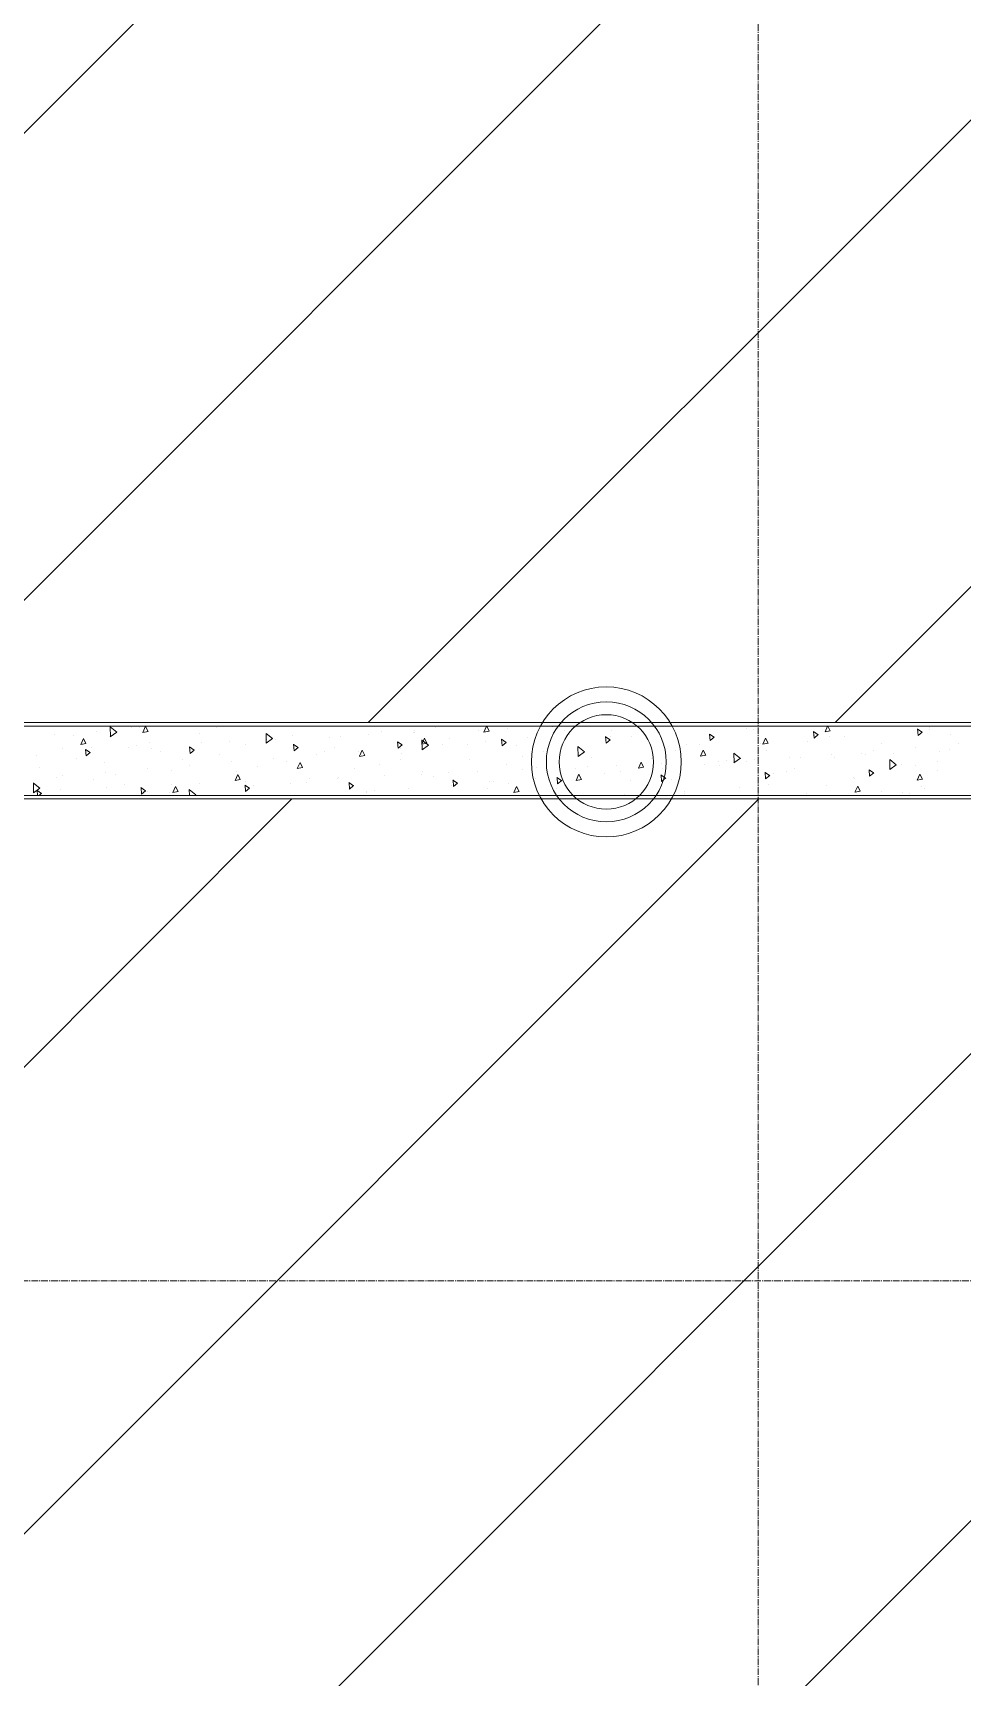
# Model space of a CAD drawing. Header units: millimetres. Extents: x 538266 to 1167394, y 114608 to 637157.
# Drawn here: x 831345 to 834027, y 142570 to 147313 of the extents above; entities that cross this region are included whole.
import ezdxf
from ezdxf.enums import TextEntityAlignment as Align

# ---------------------------------------------------------------- set-up
doc = ezdxf.new("R2010")
doc.units = ezdxf.units.MM
doc.linetypes.add('CENTER2', pattern=[28.575, 19.05, -3.175, 3.175, -3.175])
doc.layers.get('Defpoints').update_dxf_attribs({"color": 140})
doc.layers.add('АР_Делит', color=120, linetype='Continuous', lineweight=0, plot=False)
for name, color, linetype, lineweight in [('АР_Стены ПЕНОблок', 52, 'Continuous', 20), ('АР_Тонкая', 254, 'Continuous', 5), ('АР_Штриховка', 8, 'Continuous', 0)]:
    doc.layers.add(name, color=color, linetype=linetype, lineweight=lineweight)
doc.layers.add('РД_Оси_100', color=7, linetype='Continuous', lineweight=0, true_color=0x525252)
doc.layers.add('ФВ-5', color=7, linetype='Continuous')
doc.styles.add('style1', font='ARIALN.TTF')

# ---------------------------------------------------------------- blocks, each defined once
blk = doc.blocks.new('2_этаж')
at = {"layer": 'АР_Делит', "color": 18, "true_color": 0x000000}
for radius in [216.3, 173, 136.2]:
    blk.add_circle((676635.5, 145209.9), radius, dxfattribs=at)
at = {"layer": 'АР_Стены ПЕНОблок', "color": 18, "linetype": 'Continuous', "lineweight": 20, "true_color": 0x000000}
for p, q in [((679573.6, 145313.2), (672993.6, 145313.2)), ((672993.6, 145113.2), (679573.6, 145113.2))]:
    blk.add_line(p, q, dxfattribs=at)
at = {"layer": 'АР_Тонкая', "color": 18, "linetype": 'Continuous', "lineweight": 0, "true_color": 0x000000}
for p, q in [((679573.6, 145323.2), (672993.6, 145323.2)), ((672993.6, 145313.2), (679573.6, 145313.2)), ((679573.6, 145113.2), (672993.6, 145113.2)), ((672993.6, 145103.2), (679573.6, 145103.2))]:
    blk.add_line(p, q, dxfattribs=at)
at = {"layer": 'АР_Штриховка', "color": 18, "linetype": 'Continuous', "lineweight": 0, "true_color": 0x000000}
for p, q in [((675165.4, 145297.7), (675165.4, 145297.7)), ((675204.4, 145282.4), (675203.8, 145311)), ((675222.8, 145295.9), (675203.8, 145311)), ((675266, 145310.2), (675266, 145310.2)), ((675287.5, 145308), (675287.5, 145308)), ((675298.3, 145295.2), (675306.1, 145312.6)), ((675298.4, 145295.1), (675313.3, 145298)), ((675313.3, 145298), (675306.1, 145312.5)), ((675511.4, 145308.6), (675511.4, 145308.6)), ((675987.7, 145297), (675987.7, 145297)), ((676081.5, 145300.9), (676081.5, 145300.9)), ((676142.2, 145309.1), (676142.2, 145309.1)), ((676267.5, 145301.5), (676267.5, 145301.5)), ((676282.5, 145295.8), (676290.2, 145313.2)), ((676282.5, 145295.7), (676297.5, 145298.6)), ((676297.5, 145298.6), (676290.3, 145313.1)), ((676350, 145305.1), (676350, 145305.1)), ((676481.4, 145310.8), (676481.4, 145310.8)), ((676514.4, 145301), (676514.4, 145301)), ((676651.7, 145299.9), (676651.7, 145299.9)), ((676773.8, 145310.2), (676773.8, 145310.2)), ((677041, 145304.9), (677041, 145304.9)), ((677060, 145303.6), (677060, 145303.6)), ((677246.9, 145288.2), (677233.5, 145297.4)), ((677235.4, 145278.7), (677233.7, 145297.6)), ((677266.6, 145296.3), (677274.2, 145313.2)), ((677266.6, 145296.2), (677281.6, 145299.1)), ((677281.6, 145299.1), (677274.6, 145313.2)), ((677547, 145295.6), (677533.7, 145304.7)), ((677535.5, 145286), (677533.8, 145305)), ((677567.6, 145308.9), (677567.6, 145308.9)), ((677567.8, 145303.1), (677567.8, 145303.1)), ((675043.7, 145287.9), (675043.7, 145287.9)), ((675066.2, 145249), (675066.2, 145249)), ((675099.2, 145286.9), (675099.2, 145286.9)), ((675118.8, 145260.3), (675126.6, 145277.7)), ((675118.8, 145260.2), (675133.8, 145263.1)), ((675133.8, 145263.1), (675126.6, 145277.6)), ((675129.2, 145270), (675129.2, 145270)), ((675148.7, 145252.6), (675148.7, 145252.6)), ((675204.3, 145282.5), (675222.7, 145296)), ((675255.9, 145252), (675255.9, 145252)), ((675280.2, 145258.4), (675280.2, 145258.4)), ((675317.9, 145265.7), (675317.9, 145265.7)), ((675446.2, 145243.9), (675432.9, 145253.1)), ((675434.7, 145234.4), (675433, 145253.4)), ((675461.1, 145293), (675461.1, 145293)), ((675466.7, 145266.5), (675466.7, 145266.5)), ((675549.1, 145270.1), (675549.1, 145270.1)), ((675593.9, 145260.8), (675593.9, 145260.8)), ((675654.3, 145263.5), (675653.7, 145292.1)), ((675672.7, 145277), (675653.7, 145292)), ((675654.2, 145263.6), (675672.7, 145277.1)), ((675655.9, 145273.9), (675655.9, 145273.9)), ((675668.1, 145273.7), (675668.1, 145273.7)), ((675680.6, 145275.9), (675680.6, 145275.9)), ((675730.1, 145287.4), (675730.1, 145287.4)), ((675746.3, 145251.3), (675733, 145260.5)), ((675734.8, 145241.8), (675733.2, 145260.8)), ((675734.8, 145241.8), (675746.5, 145251.6)), ((675837.7, 145280.9), (675837.7, 145280.9)), ((675850.3, 145252.2), (675850.3, 145252.2)), ((675867.1, 145284), (675867.1, 145284)), ((675949.6, 145287.6), (675949.6, 145287.6)), ((676046.4, 145258.7), (676033.1, 145267.9)), ((676034.9, 145249.2), (676033.3, 145268.1)), ((676034.9, 145249.2), (676046.6, 145259)), ((676042.4, 145250), (676042.4, 145250)), ((676080.2, 145295.4), (676080.2, 145295.4)), ((676081, 145293.3), (676081, 145293.3)), ((676102.9, 145260.9), (676110.7, 145278.3)), ((676103, 145260.8), (676117.9, 145263.7)), ((676104.2, 145244.6), (676103.6, 145273.2)), ((676122.6, 145258), (676103.6, 145273.1)), ((676104.1, 145244.6), (676122.6, 145258.1)), ((676117.9, 145263.7), (676110.7, 145278.2)), ((676164.1, 145259.8), (676164.1, 145259.8)), ((676182.5, 145277.9), (676182.5, 145277.9)), ((676235.7, 145260.2), (676235.7, 145260.2)), ((676286.2, 145270.1), (676286.2, 145270.1)), ((676346.5, 145266.1), (676333.2, 145275.2)), ((676335, 145256.5), (676333.4, 145275.5)), ((676335.1, 145256.5), (676346.7, 145266.3)), ((676376.9, 145256.2), (676376.9, 145256.2)), ((676407.9, 145279.9), (676407.9, 145279.9)), ((676530, 145290.1), (676530, 145290.1)), ((676554.1, 145225.7), (676553.5, 145254.2)), ((676572.5, 145239.1), (676553.5, 145254.2)), ((676646.7, 145273.4), (676633.3, 145282.6)), ((676635.2, 145263.9), (676633.5, 145282.9)), ((676635.2, 145263.9), (676646.8, 145273.7)), ((676647.9, 145281.9), (676647.9, 145281.9)), ((676709.1, 145281.9), (676709.1, 145281.9)), ((676866.6, 145260.7), (676866.6, 145260.7)), ((676903.6, 145260.1), (676903.6, 145260.1)), ((676946.8, 145280.8), (676933.4, 145290)), ((676935.3, 145271.3), (676933.6, 145290.3)), ((676935.3, 145271.3), (676947, 145281.1)), ((677080.2, 145263), (677080.2, 145263)), ((677087.1, 145261.4), (677094.8, 145278.8)), ((677087.1, 145261.3), (677102.1, 145264.2)), ((677102.1, 145264.2), (677094.9, 145278.7)), ((677216.8, 145268.6), (677216.8, 145268.6)), ((677235.4, 145278.7), (677247.1, 145288.5)), ((677235.8, 145285.8), (677235.8, 145285.8)), ((677278.8, 145282.4), (677278.8, 145282.4)), ((677324, 145283.1), (677324, 145283.1)), ((677430.2, 145264.1), (677430.2, 145264.1)), ((677528.8, 145252.2), (677528.8, 145252.2)), ((677535.5, 145286), (677547.2, 145295.8)), ((677628.9, 145290.3), (677628.9, 145290.3)), ((677650.5, 145262), (677650.5, 145262)), ((674992, 145227.1), (674992, 145227.1)), ((675106.3, 145220.7), (675106.3, 145220.7)), ((675146.1, 145236.6), (675132.8, 145245.7)), ((675134.6, 145227), (675132.9, 145246)), ((675134.6, 145227), (675146.3, 145236.8)), ((675186.8, 145208), (675186.8, 145208)), ((675323.7, 145248.3), (675323.7, 145248.3)), ((675350.1, 145240.8), (675350.1, 145240.8)), ((675411.4, 145216.8), (675411.4, 145216.8)), ((675434.7, 145234.4), (675446.4, 145244.2)), ((675518.7, 145231.1), (675518.7, 145231.1)), ((675554.9, 145209.9), (675554.9, 145209.9)), ((675676.6, 145219.7), (675676.6, 145219.7)), ((675713.5, 145212), (675713.5, 145212)), ((675743.9, 145191.1), (675751.7, 145208.5)), ((675758.9, 145193.9), (675751.7, 145208.4)), ((675798.7, 145230), (675798.7, 145230)), ((675823.6, 145238.5), (675823.6, 145238.5)), ((675920.4, 145239.8), (675920.4, 145239.8)), ((675923.4, 145226), (675931.2, 145243.4)), ((675923.5, 145225.9), (675938.4, 145228.8)), ((675938.4, 145228.8), (675931.2, 145243.3)), ((675980.3, 145203.5), (675980.3, 145203.5)), ((676042.3, 145217.3), (676042.3, 145217.3)), ((676045.3, 145235), (676045.3, 145235)), ((676240.1, 145215.9), (676240.1, 145215.9)), ((676348.9, 145202.9), (676348.9, 145202.9)), ((676392.5, 145225.2), (676392.5, 145225.2)), ((676454.5, 145239), (676454.5, 145239)), ((676554, 145225.7), (676572.5, 145239.2)), ((676572, 145239), (676572, 145239)), ((676592.7, 145222.9), (676592.7, 145222.9)), ((676728, 145191.6), (676735.8, 145209)), ((676743, 145194.4), (676735.8, 145208.9)), ((676766.7, 145219.9), (676766.7, 145219.9)), ((676795.1, 145205.6), (676795.1, 145205.6)), ((676804.6, 145246.9), (676804.6, 145246.9)), ((676836.4, 145243), (676836.4, 145243)), ((676907.6, 145226.5), (676915.3, 145243.9)), ((676907.6, 145226.4), (676922.6, 145229.3)), ((676922.6, 145229.3), (676915.4, 145243.8)), ((676919.1, 145201.9), (676919.1, 145201.9)), ((676960.1, 145211.7), (676960.1, 145211.7)), ((676981.6, 145213.7), (676981.6, 145213.7)), ((677004, 145206.8), (677003.4, 145235.3)), ((677022.4, 145220.2), (677003.4, 145235.3)), ((677003.9, 145206.8), (677022.4, 145220.3)), ((677041.2, 145212.1), (677041.2, 145212.1)), ((677064.1, 145217.3), (677064.1, 145217.3)), ((677098.6, 145242.9), (677098.6, 145242.9)), ((677162.9, 145221.9), (677162.9, 145221.9)), ((677195.5, 145223.1), (677195.5, 145223.1)), ((677285, 145232.2), (677285, 145232.2)), ((677293.4, 145223.9), (677293.4, 145223.9)), ((677372.2, 145233.4), (677372.2, 145233.4)), ((677382.1, 145231.2), (677382.1, 145231.2)), ((677406.7, 145242), (677406.7, 145242)), ((677453.9, 145187.8), (677453.3, 145216.4)), ((677472.3, 145201.3), (677453.3, 145216.4)), ((677464.5, 145234.8), (677464.5, 145234.8)), ((677487.8, 145202.1), (677487.8, 145202.1)), ((677591, 145212.3), (677591, 145212.3)), ((677596, 145240.6), (677596, 145240.6)), ((677625.2, 145246.9), (677625.2, 145246.9)), ((674999.3, 145195.1), (674999.3, 145195.1)), ((675049.6, 145165.1), (675049.6, 145165.1)), ((675067.3, 145169.8), (675067.3, 145169.8)), ((675156, 145160.1), (675156, 145160.1)), ((675189, 145179.6), (675189, 145179.6)), ((675218, 145173.9), (675218, 145173.9)), ((675311.1, 145189.9), (675311.1, 145189.9)), ((675381.3, 145186.3), (675381.3, 145186.3)), ((675432.8, 145199.7), (675432.8, 145199.7)), ((675564.4, 145156.2), (675572.1, 145173.6)), ((675564.4, 145156.1), (675579.4, 145159)), ((675568.2, 145181.8), (675568.2, 145181.8)), ((675579.4, 145159), (675572.2, 145173.5)), ((675576.3, 145169.1), (675576.3, 145169.1)), ((675630.2, 145195.6), (675630.2, 145195.6)), ((675743.9, 145191), (675758.9, 145193.9)), ((675780.3, 145161.3), (675780.3, 145161.3)), ((675861.3, 145162.8), (675861.3, 145162.8)), ((675862.8, 145164.9), (675862.8, 145164.9)), ((675907.9, 145190.2), (675907.9, 145190.2)), ((675994.2, 145170.6), (675994.2, 145170.6)), ((676102.9, 145173), (676102.9, 145173)), ((676105.1, 145182.8), (676105.1, 145182.8)), ((676135.8, 145168.3), (676135.8, 145168.3)), ((676180.8, 145178.8), (676180.8, 145178.8)), ((676206.4, 145148.5), (676193.1, 145157.7)), ((676195, 145139), (676193.3, 145158)), ((676263.2, 145182.4), (676263.2, 145182.4)), ((676394.7, 145188.1), (676394.7, 145188.1)), ((676431.5, 145161.8), (676431.5, 145161.8)), ((676434.5, 145194.2), (676434.5, 145194.2)), ((676506.6, 145155.9), (676493.2, 145165.1)), ((676495.1, 145146.4), (676493.4, 145165.3)), ((676495.1, 145146.4), (676506.7, 145156.2)), ((676548, 145190), (676548, 145190)), ((676548.5, 145156.7), (676556.3, 145174.1)), ((676548.6, 145156.6), (676563.5, 145159.5)), ((676553.6, 145172), (676553.6, 145172)), ((676563.5, 145159.5), (676556.3, 145174)), ((676581.2, 145196.3), (676581.2, 145196.3)), ((676629.6, 145177), (676629.6, 145177)), ((676663.7, 145199.9), (676663.7, 145199.9)), ((676675.3, 145181.8), (676675.3, 145181.8)), ((676704.7, 145155.1), (676704.7, 145155.1)), ((676728.1, 145191.5), (676743, 145194.4)), ((676766.7, 145168.9), (676766.7, 145168.9)), ((676806.7, 145163.3), (676793.3, 145172.4)), ((676795.2, 145153.7), (676793.5, 145172.7)), ((676795.2, 145153.7), (676806.9, 145163.5)), ((676797.4, 145192.1), (676797.4, 145192.1)), ((676824.3, 145157.9), (676824.3, 145157.9)), ((676961.2, 145198.2), (676961.2, 145198.2)), ((677106.8, 145170.6), (677093.5, 145179.8)), ((677095.3, 145161.1), (677093.6, 145180.1)), ((677095.3, 145161.1), (677107, 145170.9)), ((677116.8, 145176.8), (677116.8, 145176.8)), ((677156.2, 145181), (677156.2, 145181)), ((677178.8, 145190.6), (677178.8, 145190.6)), ((677347.6, 145165), (677347.6, 145165)), ((677351, 145161.9), (677351, 145161.9)), ((677406.9, 145178), (677393.6, 145187.2)), ((677395.4, 145168.5), (677393.7, 145187.5)), ((677395.4, 145168.5), (677407.1, 145178.3)), ((677453.8, 145187.9), (677472.3, 145201.4)), ((677529, 145198.5), (677529, 145198.5)), ((677532.7, 145157.2), (677540.4, 145174.6)), ((677532.7, 145157.1), (677547.7, 145160.1)), ((677547.7, 145160.1), (677540.5, 145174.5)), ((677591.4, 145185), (677591.4, 145185)), ((674983, 145120.5), (674982.4, 145149.1)), ((675001.4, 145133.9), (674982.4, 145149)), ((674982.9, 145120.5), (675001.3, 145134)), ((675006, 145119), (674992.7, 145128.2)), ((674994.2, 145113.2), (674992.8, 145128.5)), ((674999, 145113.2), (675006.2, 145119.3)), ((675061.9, 145129.9), (675061.9, 145129.9)), ((675193.4, 145135.7), (675193.4, 145135.7)), ((675244.4, 145146), (675244.4, 145146)), ((675306.1, 145126.4), (675292.8, 145135.6)), ((675294.6, 145116.9), (675293, 145135.8)), ((675294.6, 145116.8), (675306.3, 145126.6)), ((675311.5, 145124.9), (675311.5, 145124.9)), ((675373.7, 145122.7), (675373.7, 145122.7)), ((675379.9, 145143.8), (675379.9, 145143.8)), ((675384.9, 145121.3), (675392.6, 145138.7)), ((675384.9, 145121.2), (675399.9, 145124.1)), ((675399.9, 145124.1), (675392.7, 145138.6)), ((675432.7, 145113.2), (675432.3, 145130.1)), ((675451.3, 145115), (675432.3, 145130.1)), ((675438.9, 145124.3), (675438.9, 145124.3)), ((675448.7, 145113.2), (675451.2, 145115.1)), ((675462.4, 145147.4), (675462.4, 145147.4)), ((675606.2, 145133.8), (675592.9, 145142.9)), ((675594.7, 145124.2), (675593.1, 145143.2)), ((675593.8, 145153.1), (675593.8, 145153.1)), ((675594.7, 145124.2), (675606.4, 145134)), ((675617.5, 145142.7), (675617.5, 145142.7)), ((675723.7, 145146.6), (675723.7, 145146.6)), ((675771.1, 145150), (675771.1, 145150)), ((675906.3, 145141.1), (675893, 145150.3)), ((675894.8, 145131.6), (675893.2, 145150.6)), ((675894.8, 145131.6), (675906.5, 145141.4)), ((675942.4, 145125.5), (675942.4, 145125.5)), ((675944, 145121.7), (675944, 145121.7)), ((675965.5, 145128.3), (675965.5, 145128.3)), ((676066, 145131.9), (676066, 145131.9)), ((676187.7, 145141.7), (676187.7, 145141.7)), ((676195, 145139), (676206.6, 145148.8)), ((676292.5, 145133.4), (676292.5, 145133.4)), ((676297.7, 145154), (676297.7, 145154)), ((676309.8, 145152), (676309.8, 145152)), ((676354.5, 145147.2), (676354.5, 145147.2)), ((676369, 145121.8), (676376.8, 145139.2)), ((676369, 145121.7), (676384, 145124.6)), ((676384, 145124.6), (676376.8, 145139.1)), ((676492.1, 145132.2), (676492.1, 145132.2)), ((676687.2, 145115), (676687.2, 145115)), ((676860, 145124.9), (676860, 145124.9)), ((676860.2, 145119.9), (676860.2, 145119.9)), ((677018.8, 145136.2), (677018.8, 145136.2)), ((677103.8, 145144.9), (677103.8, 145144.9)), ((677213.8, 145119), (677213.8, 145119)), ((677272.3, 145141.6), (677272.3, 145141.6)), ((677308.6, 145114.1), (677308.6, 145114.1)), ((677353.1, 145122.4), (677360.9, 145139.8)), ((677353.2, 145122.2), (677368.1, 145125.2)), ((677368.1, 145125.2), (677360.9, 145139.7)), ((677430.3, 145123.9), (677430.3, 145123.9)), ((677491, 145120.4), (677491, 145120.4)), ((677509.2, 145117.8), (677509.2, 145117.8)), ((677545.4, 145140.2), (677545.4, 145140.2)), ((677552.3, 145134.2), (677552.3, 145134.2))]:
    blk.add_line(p, q, dxfattribs=at)
at = {"layer": 'Defpoints', "color": 18, "true_color": 0x000000, "style": 'style1'}
for p in [(677970.6, 219836.4), (678101.2, 211681.4)]:
    blk.add_attdef('АР-ПОМЕЩЕНИЕ:НАИМЕНОВАНИЕ', text='', height=100, dxfattribs=at).set_placement(p, align=Align.MIDDLE)
blk = doc.blocks.new('СОШ_2200_АР_ОСИ_М100_28.05.24')
at = {"layer": 'РД_Оси_100', "color": 251, "linetype": 'CENTER2', "true_color": 0x636466}
for p, q in [((4200, -6155), (4200, 139938.679)), ((-5954.958, 21300), (29555, 21300))]:
    blk.add_line(p, q, dxfattribs=at)

msp = doc.modelspace()

# ---------------------------------------------------------------- hatches: boundary and pattern name
at = {"layer": 'ФВ-5'}
h = msp.add_hatch(dxfattribs=at)
h.set_pattern_fill('ANSI31', color=3, scale=300)
h.paths.add_polyline_path([(856937.8, 141853.3), (856717.8, 141633.3), (856717.8, 141593.8), (856417.8, 141593.8), (856417.8, 142493.8), (856717.8, 142493.8), (856717.8, 142082.3), (856937.8, 142302.3), (856937.8, 143613.2), (856037.8, 143613.2), (856037.8, 143603.2), (853264, 143603.2, -0.558775), (852895.5, 143603.2), (851387.8, 143603.2, -0.414214), (851687.8, 143303.2, -1), (851087.8, 143303.2, -0.414214), (851387.8, 143603.2), (850280.2, 143603.2, -0.558775), (849911.7, 143603.2), (849137.8, 143603.2), (848237.8, 143603.2), (847307.8, 143603.2), (847307.8, 143383.2), (846937.8, 143383.2), (846937.8, 143453.2), (846937.8, 143603.2), (846437.8, 143603.2), (846437.8, 142703.2), (846737.8, 142703.2), (846737.8, 142583.2), (846317.8, 142583.2), (846317.8, 143603.2), (845837.8, 143603.2), (842357.8, 143603.2), (842357.8, 143383.2), (842067.8, 143383.2), (842067.8, 143603.2), (841437.8, 143603.2), (839882.8, 143603.2, -0.333315), (840098.8, 143315.3, -1), (839498.8, 143315.3, -0.333315), (839714.7, 143603.2), (838680.2, 143603.2, -0.558775), (838311.7, 143603.2), (837507.8, 143603.2), (837507.8, 143383.2), (837137.8, 143383.2), (837137.8, 141363.2), (837147.8, 141363.2), (837147.8, 140163.2), (837137.8, 136013.2), (837202.3, 136013.2, -0.618518), (837589.5, 136013.2), (840886.2, 136013.2, -0.618518), (841273.3, 136013.2), (841437.8, 136013.2), (841437.8, 136033.2), (842313.7, 136033.2, -0.582347), (842689.5, 136013.2), (843586.2, 136013.2, -0.618518), (843973.3, 136013.2), (844402.3, 136013.2, -0.618518), (844789.5, 136013.2), (845837.8, 136013.2), (845837.8, 136033.2), (847037.8, 136033.2), (848237.8, 136030.6), (848237.8, 136033.2), (849137.8, 136033.2), (850195.6, 136030.2, -0.587964), (850573.3, 136013.2), (851002.3, 136013.2, -0.618518), (851389.5, 136013.2), (852286.2, 136013.2, -0.618518), (852673.3, 136013.2), (853102.3, 136013.2, -0.618518), (853489.5, 136013.2), (855286.2, 136013.2, -0.618518), (855673.3, 136013.2), (856036.9, 136013.2), (856037.8, 136014.1), (856037.8, 136313.2), (856786, 136313.2), (856937.8, 136465.1)])
h.paths.add_polyline_path([(851418, 140993.2), (851968, 140993.2, -1), (851968, 140393.2), (851418, 140393.2, -1)], flags=16)
h.paths.add_polyline_path([(847057.6, 139675.2, -1), (846624.9, 139675.2, -1)], flags=16)
h.paths.add_polyline_path([(847014.3, 139675.2, -1), (846668.2, 139675.2, -1)], flags=0)
h.paths.add_polyline_path([(846977.4, 139675.2, -1), (846705, 139675.2, -1)], flags=0)
h.paths.add_polyline_path([(846737.8, 141603.2), (846437.8, 141603.2), (846437.8, 142503.2), (846737.8, 142503.2)], flags=16)
h.paths.add_polyline_path([(844344.2, 140388.8), (843794.2, 140388.8, -1), (843794.2, 140988.8), (844344.2, 140988.8, -1)], flags=16)
h.paths.add_polyline_path([(836345.4, 144457.5, -0.893187), (836937.8, 144524.5), (836937.8, 145103.2), (835937.8, 145103.2), (833188, 145103.2, -0.582884), (832811.5, 145103.2), (829357.8, 145103.2), (829357.8, 144737.4, -0.255743), (829457.6, 144555.2, -0.284268), (829337.8, 144361.6), (829337.8, 141213.2), (829357.8, 141213.2), (829357.8, 140313.2), (829351.4, 139257.5, -0.265015), (829457.6, 139071.3, -0.284268), (829337.8, 138877.8), (829337.8, 138448.7, -0.284268), (829457.6, 138255.2, -0.284268), (829337.8, 138061.6), (829337.8, 137013.2), (829357.8, 137013.2), (829357.8, 136033.2), (835937.8, 136033.2), (836937.8, 136033.2), (836937.8, 139613.2), (836627.8, 139613.2), (836627.8, 140513.2), (836927.8, 140513.2), (836927.8, 140893.2), (836507.8, 140893.2), (836507.8, 142033.2), (836937.8, 142033.2), (836937.8, 143617.8, -0.284268), (836818.1, 143811.3, -0.284268), (836937.8, 144004.9), (836937.8, 144390.4, -0.893187)])
h.paths.add_polyline_path([(840537.8, 148013.2), (840537.8, 150213.2), (840537.8, 150413.2), (840537.8, 151713.2), (840537.8, 156113.2), (841187.8, 156113.2), (841187.8, 156333.2), (841427.8, 156333.2), (841427.8, 156683.1, -0.270169), (841318.1, 156871.3, -0.270169), (841427.8, 157059.6), (841427.8, 158016.9, -0.270169), (841318.1, 158205.2, -0.270169), (841427.8, 158393.4), (841427.8, 158493.2), (840857.8, 158493.2), (840857.8, 158718.2), (840582.8, 159194.6), (840604.5, 159207.1), (840604.8, 159206.6, -0.120105), (840857.8, 159268.2), (840857.8, 159293.2), (840857.8, 159438.2), (840582.8, 159914.6), (840604.5, 159927.1), (840604.8, 159926.6, -0.120105), (840857.8, 159988.2), (840857.8, 160013.2), (840857.8, 161103.2), (840439.8, 161103.2, -0.594367), (840059.7, 161103.2), (838656.6, 161080.5, -0.414214), (838956.6, 160780.5, -1), (838356.6, 160780.5, -0.414214), (838656.6, 161080.5), (838351.8, 161096, -0.581306), (837975.9, 161103.2), (837867.8, 161103.2), (837867.8, 159543.2), (837867.8, 158590.3), (837147.8, 158590.3), (837147.8, 157813.2), (837147.8, 157743.4, -0.270169), (837257.6, 157555.2, -0.270169), (837147.8, 157366.9), (837147.8, 155699.4, -0.910455), (837742.6, 155643.5, -0.910455), (837147.8, 155587.6), (837147.8, 154759.6, -0.270169), (837257.6, 154571.3, -0.270169), (837147.8, 154383.1), (837147.8, 154113.2), (837147.8, 153213.2), (837147.8, 149223.2), (837137.8, 149003.2), (835937.8, 149003.2), (829357.8, 149003.2), (829357.8, 148637.4, -0.255743), (829457.6, 148455.2, -0.284268), (829337.8, 148261.6), (829337.8, 146164.9, -0.284268), (829457.6, 145971.3, -0.255743), (829357.8, 145789.1), (829357.8, 145693.2), (829577.8, 145693.2), (829577.8, 145323.2), (832815.5, 145323.2, -0.558775), (833184, 145323.2), (835937.8, 145323.2), (835937.8, 145603.2), (837138.4, 145603.2), (837138.4, 145290.3), (837137.8, 145289.7), (837137.8, 145103.2), (837137.8, 144001.4, -0.259982), (837250.5, 143823.2), (838307.7, 143823.2, -0.582884), (838684.2, 143823.2), (841437.8, 143823.2), (841438.8, 143823.2), (842337.8, 143823.2), (845837.8, 143823.2), (847037.8, 143823.2), (848237.8, 143823.2), (849137.8, 143823.2), (849907.7, 143823.2, -0.582884), (850284.2, 143823.2), (852891.5, 143823.2, -0.582884), (853268, 143823.2), (855158.4, 143823.2), (855158.4, 144113.2), (855782.8, 144113.2), (856037.8, 144113.2), (856037.8, 144113.2), (856728.2, 144113.2), (856737.8, 144122.9), (856737.8, 148413.2), (856037.8, 148413.2), (856037.8, 148713.2), (855169.8, 148713.2, -0.594367), (854789.7, 148713.2), (851785.9, 148713.2, -0.32294), (851557.8, 148603.7), (851557.8, 147814.1), (851242.8, 147813.9), (850766.6, 147538.8), (850754.1, 147560.4), (850754.5, 147560.7, -0.120105), (850692.8, 147813.7), (850667.8, 147813.7), (850522.8, 147813.7), (850046.6, 147538.5), (850034.1, 147560.1), (850034.5, 147560.4, -0.120105), (849972.8, 147813.5), (849947.8, 147813.4), (849637.9, 147813.3), (849437.8, 147813.2), (849237.8, 147813.2), (847537.8, 147813.2), (840537.8, 147813.2)])
h.paths.add_polyline_path([(836927.8, 154113.2), (836927.8, 154387.1, -0.260437), (836824.9, 154571.3, -0.260437), (836927.8, 154755.6), (836927.8, 157370.9, -0.260437), (836824.9, 157555.2, -0.260437), (836927.8, 157739.4), (836927.8, 157813.2), (836927.8, 158313.4), (833193.3, 158313.3, -0.618224), (832806.2, 158313.3), (829577.8, 158313.3), (829577.8, 157743.2), (829337.8, 157743.2), (829337.8, 157648.7, -0.284268), (829457.6, 157455.2, -0.284268), (829337.8, 157261.6), (829337.8, 154113.2), (829357.8, 154113.2), (829357.8, 153213.2), (829356.5, 152154.4, -0.25765), (829457.6, 151971.3, -0.284268), (829337.8, 151777.8), (829337.8, 151348.7, -0.284268), (829457.6, 151155.2, -0.284268), (829337.8, 150961.6), (829337.8, 150064.9, -0.284268), (829457.6, 149871.3, -0.255743), (829357.8, 149689.1), (829357.8, 149223.2), (834727.8, 149223.2), (834727.8, 149523.2), (835627.8, 149523.2), (835627.8, 149223.2), (835707.8, 149223.2), (835707.8, 149643.2), (836927.8, 149643.2), (836927.8, 153213.2)], flags=17)

# ---------------------------------------------------------------- block references
msp.add_blockref('2_этаж', (156364.3, 0))
at = {"layer": 'РД_Оси_100'}
msp.add_blockref('СОШ_2200_АР_ОСИ_М100_28.05.24', (829237.8, 122413.2), dxfattribs=at)

doc.saveas('drawing.dxf')
